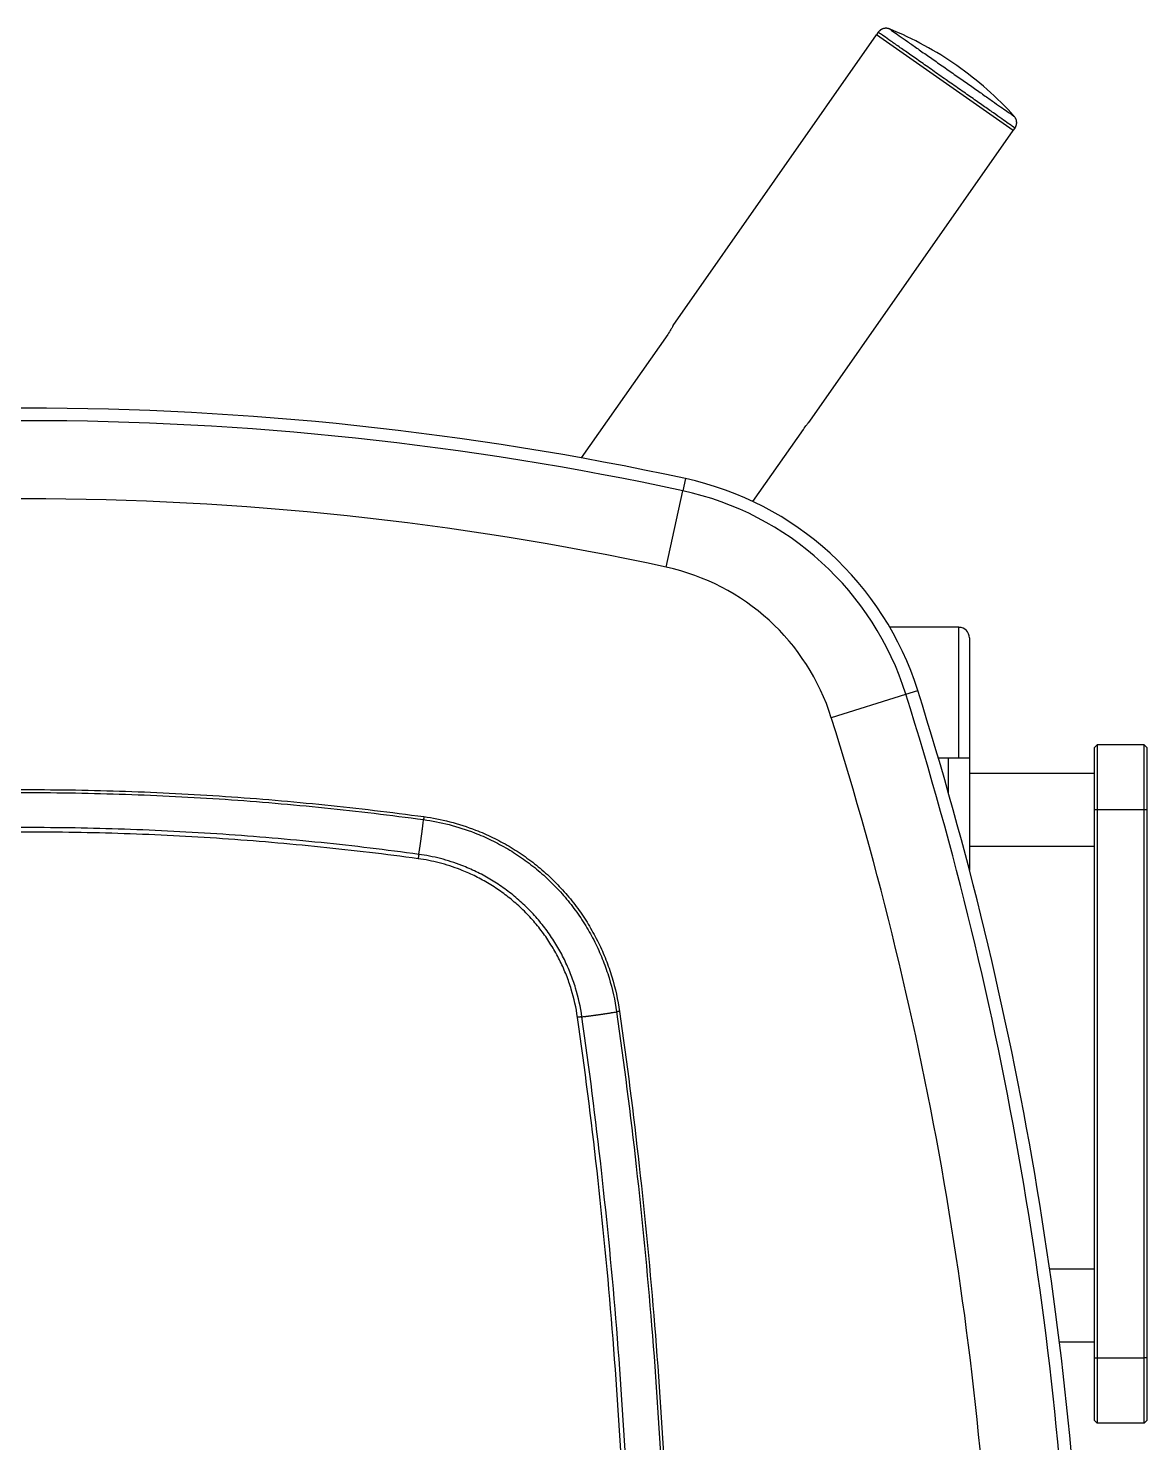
# Model space of a CAD drawing. Extents: x 3485972 to 3601240, y -625657 to -591207.
# Drawn here: x 3494721.3 to 3495007.8, y -607830.1 to -607468 of the extents above; entities that cross this region are included whole.
import ezdxf

# ---------------------------------------------------------------- set-up
doc = ezdxf.new("R2010")
doc.units = 0
doc.header["$LTSCALE"] = 6
doc.header["$MEASUREMENT"] = 0
doc.layers.add('medical equipment', color=171, linetype='CONTINUOUS', lineweight=25)

msp = doc.modelspace()

# ---------------------------------------------------------------- linework, layer by layer
at = {"layer": 'medical equipment'}
for p, q in [((3494886.53, -607544.05), (3494938.63, -607469.64)), ((3494939.08, -607469), (3494938.63, -607469.64)), ((3494973.65, -607494.16), (3494938.63, -607469.64)), ((3494941.95, -607468.15), (3494941.86, -607468.12)), ((3494921.55, -607568.57), (3494973.65, -607494.16)), ((3494973.65, -607494.16), (3494974.1, -607493.52)), ((3494974.1, -607493.52), (3494974.15, -607493.44)), ((3494885.14, -607546.34), (3494862.98, -607577.98)), ((3494906.95, -607589.12), (3494919.88, -607570.66)), ((3494889.65, -607583.26), (3494888.98, -607586.39)), ((3494884.76, -607605.95), (3494888.98, -607586.39)), ((3494959.75, -607621.34), (3494942.05, -607621.34)), ((3494959.75, -607654.74), (3494959.75, -607621.34)), ((3494962.43, -607624.02), (3494962.43, -607654.74)), ((3494927.05, -607644.47), (3494946.13, -607638.45)), ((3494946.13, -607638.45), (3494949.19, -607637.49)), ((3494995.15, -607651.4), (3494994.49, -607652.07)), ((3494994.49, -607668.1), (3494994.49, -607652.07)), ((3495007.18, -607651.4), (3494995.15, -607651.4)), ((3494995.15, -607651.4), (3494995.15, -607668.1)), ((3495007.18, -607668.1), (3495007.18, -607651.4)), ((3495007.84, -607652.07), (3495007.18, -607651.4)), ((3495007.84, -607652.07), (3495007.84, -607668.1)), ((3494954.31, -607654.74), (3494954.45, -607654.74)), ((3494954.45, -607654.74), (3494957.08, -607654.74)), ((3494957.08, -607654.74), (3494959.75, -607654.74)), ((3494957.08, -607663.86), (3494957.08, -607654.74)), ((3494959.75, -607654.74), (3494962.43, -607654.74)), ((3494962.43, -607654.74), (3494962.43, -607683.52)), ((3494994.49, -607658.75), (3494962.43, -607658.75)), ((3494994.49, -607808.36), (3494994.49, -607668.1)), ((3494995.15, -607668.1), (3494994.49, -607668.1)), ((3495007.18, -607668.1), (3494995.15, -607668.1)), ((3494995.15, -607668.1), (3494995.15, -607808.36)), ((3495007.18, -607808.36), (3495007.18, -607668.1)), ((3495007.84, -607668.1), (3495007.18, -607668.1)), ((3495007.84, -607668.1), (3495007.84, -607808.36)), ((3494822.58, -607670.58), (3494822.58, -607670.56)), ((3494821.37, -607679.47), (3494821.41, -607679.19)), ((3494994.49, -607677.45), (3494962.43, -607677.45)), ((3494821.19, -607680.59), (3494821.2, -607680.55)), ((3494872.04, -607719.8), (3494872.06, -607719.79)), ((3494862.03, -607721.2), (3494862.06, -607721.2)), ((3494863.16, -607721.06), (3494863.43, -607721.03)), ((3494994.49, -607785.65), (3494983, -607785.65)), ((3494994.49, -607804.35), (3494985.5, -607804.35)), ((3494994.49, -607824.39), (3494994.49, -607808.36)), ((3494994.49, -607808.36), (3494995.15, -607808.36)), ((3494995.15, -607808.36), (3495007.18, -607808.36)), ((3494995.15, -607808.36), (3494995.15, -607825.06)), ((3495007.18, -607825.06), (3495007.18, -607808.36)), ((3495007.84, -607808.36), (3495007.18, -607808.36)), ((3495007.84, -607808.36), (3495007.84, -607824.39)), ((3494995.15, -607825.06), (3494994.49, -607824.39)), ((3495007.84, -607824.39), (3495007.18, -607825.06)), ((3495007.18, -607825.06), (3494995.15, -607825.06))]:
    msp.add_line(p, q, dxfattribs=at)
for centre, radius, start, end in [((3494942.91, -607471.96), 4.83, 139.5936, 142.3383), ((3494940.71, -607469.99), 1.88, 136.2927, 141.7153), ((3494940.87, -607470.14), 2.1, 133.2406, 136.4569), ((3494942.96, -607472.74), 5.43, 129.4984, 130.4946), ((3494941.09, -607470.46), 2.49, 127.2336, 129.6452), ((3494940.87, -607470.1), 2.07, 125.2376, 128.3295), ((3494941.04, -607470.35), 2.37, 122.477, 125.1419), ((3494941.12, -607470.51), 2.55, 119.7281, 122.1898), ((3494941.05, -607470.39), 2.42, 117.0647, 119.6877), ((3494941.04, -607470.35), 2.37, 114.5394, 117.2327), ((3494941.05, -607470.39), 2.41, 111.8105, 114.466), ((3494941.06, -607470.4), 2.43, 109.1836, 111.8227), ((3494941.05, -607470.4), 2.42, 106.4688, 109.1211), ((3494941.06, -607470.39), 2.42, 103.8543, 106.5097), ((3494941.05, -607470.4), 2.42, 101.142, 103.7865), ((3494941.06, -607470.4), 2.43, 98.5387, 101.1752), ((3494941.05, -607470.41), 2.43, 95.8287, 98.4521), ((3494941.05, -607470.41), 2.43, 93.2521, 95.8655), ((3494941.05, -607470.41), 2.43, 90.5727, 93.166), ((3494941.05, -607470.41), 2.43, 88.019, 90.5966), ((3494941.05, -607470.42), 2.44, 85.378, 87.9263), ((3494941.05, -607470.42), 2.44, 82.8556, 85.3896), ((3494941.05, -607470.41), 2.43, 80.273, 82.7853), ((3494941.04, -607470.42), 2.44, 77.7939, 80.2709), ((3494941.03, -607470.47), 2.49, 75.2759, 77.6785), ((3494941.04, -607470.41), 2.43, 72.8619, 75.2921), ((3494941.08, -607470.29), 2.31, 70.346, 72.8697), ((3494909.4, -607548.65), 86.83, 55, 67.9843), ((3494909.4, -607548.65), 86.83, 42.0157, 55), ((3494970.18, -607493.6), 4.83, 36.6069, 39.3519), ((3494972.59, -607491.89), 1.88, 33.3076, 38.7307), ((3494972.41, -607492.02), 2.1, 30.257, 33.4735), ((3494969.41, -607493.47), 5.43, 26.5163, 27.5127), ((3494972.05, -607492.16), 2.49, 24.2471, 26.6588), ((3494972.44, -607492.03), 2.07, 22.2509, 25.3429), ((3494972.16, -607492.14), 2.37, 19.4901, 22.1551), ((3494971.99, -607492.18), 2.55, 16.7417, 19.2034), ((3494972.12, -607492.14), 2.42, 14.0881, 16.7112), ((3494972.16, -607492.14), 2.37, 11.5481, 14.2414), ((3494972.12, -607492.14), 2.41, 8.8244, 11.4799), ((3494972.21, -607492.19), 2.31, 327.3657, 329.8892), ((3494972.1, -607492.13), 2.43, 329.868, 332.298), ((3494972.05, -607492.1), 2.49, 332.2927, 334.6951), ((3494972.09, -607492.13), 2.44, 334.8116, 337.2884), ((3494972.1, -607492.13), 2.43, 337.2847, 339.7969), ((3494972.1, -607492.13), 2.44, 339.8781, 342.412), ((3494972.09, -607492.13), 2.44, 342.3944, 344.9426), ((3494972.1, -607492.14), 2.43, 345.0311, 347.6086), ((3494972.1, -607492.14), 2.43, 347.5856, 350.1788), ((3494972.11, -607492.15), 2.43, 6.1995, 8.8386), ((3494972.1, -607492.14), 2.43, 350.2603, 352.8736), ((3494972.1, -607492.14), 2.43, 352.849, 355.4723), ((3494972.11, -607492.14), 2.42, 3.4795, 6.1318), ((3494972.12, -607492.15), 2.42, 0.8741, 3.5295), ((3494972.11, -607492.14), 2.42, 358.1576, 0.8021), ((3494972.11, -607492.14), 2.43, 355.5457, 358.1821), ((3494720.64, -608366.74), 801.5, 77.82662, 102.17338), ((3494720.64, -608366.74), 798.3, 77.82662, 102.17338), ((3494872.75, -607661.61), 80.15, 17.5154, 77.8266), ((3494720.64, -608366.74), 778.29, 77.82662, 102.17338), ((3494872.75, -607661.61), 76.95, 17.5154, 77.8266), ((3494872.75, -607661.61), 56.93, 17.5154, 77.8266), ((3494959.75, -607624.02), 2.67, 0, 90), ((3494057.45, -607918.91), 931.88, 2.11034, 17.51538), ((3494057.45, -607918.91), 935.09, 1.90213, 17.51538), ((3494057.45, -607918.91), 911.87, 2.11034, 17.51538), ((3494660.6, -607652.58), 162.98, 352.8495, 352.9586), ((3494628.53, -607648.48), 195.3, 352.9173, 353.0023), ((3494360.12, -607615.51), 465.73, 352.9988, 353.0309), ((3494667.16, -607653.33), 156.38, 353.1378, 353.257), ((3494690.44, -607656.09), 132.93, 353.2584, 353.4688), ((3494490.06, -607632.65), 334.68, 353.3843, 353.4925), ((3494913.98, -607680.8), 91.97, 173.5905, 173.6059), ((3494915.69, -607681), 93.68, 173.5399, 173.5551), ((3494915.24, -607680.94), 93.23, 173.5567, 173.572), ((3494914.65, -607680.93), 92.65, 173.5428, 173.5581), ((3494917.72, -607681.24), 95.73, 173.4736, 173.4886), ((3494917.28, -607681.18), 95.29, 173.4935, 173.5086), ((3494916.7, -607681.12), 94.7, 173.5066, 173.5217), ((3494916.19, -607681.11), 94.2, 173.4927, 173.5078), ((3494919.2, -607681.42), 97.23, 173.4211, 173.4359), ((3494918.71, -607681.36), 96.74, 173.4408, 173.4557), ((3494918.24, -607681.3), 96.25, 173.4572, 173.4721), ((3494921.22, -607681.62), 99.25, 173.3831, 173.3978), ((3494920.51, -607681.58), 98.54, 173.3726, 173.3874), ((3494920.19, -607681.54), 98.22, 173.3887, 173.4035), ((3494919.8, -607681.49), 97.82, 173.4083, 173.4231), ((3494920.62, -607681.59), 98.66, 173.3159, 173.3308), ((3494922.02, -607681.71), 100.06, 173.3546, 173.3693), ((3494922.26, -607681.8), 100.31, 173.3338, 173.3484), ((3494908.75, -607680.17), 86.7, 173.2662, 173.2838), ((3494922.42, -607681.8), 100.46, 173.2707, 173.2855), ((3494930.61, -607682.73), 108.71, 173.3045, 173.3179), ((3494923.54, -607681.94), 101.6, 173.2987, 173.3131), ((3494911.32, -607680.47), 89.29, 173.2209, 173.2396), ((3495106.26, -607703.54), 285.59, 173.2464, 173.2509), ((3494929.61, -607682.61), 107.7, 173.2638, 173.2771), ((3495038.33, -607695.63), 217.2, 173.1762, 173.1918), ((3494902.64, -607679.45), 80.55, 173.1777, 173.2097), ((3494624.39, -607648.03), 199.48, 351.7765, 351.8655), ((3494622.11, -607647.69), 201.78, 351.8605, 351.9489), ((3494620.48, -607647.48), 203.42, 351.9545, 352.0424), ((3494619.41, -607647.31), 204.5, 352.0373, 352.125), ((3494619.17, -607647.3), 204.74, 352.1296, 352.2173), ((3494618.63, -607647.21), 205.28, 352.2149, 352.3023), ((3494618, -607647.14), 205.92, 352.3059, 352.3929), ((3494620.4, -607647.46), 203.5, 352.3924, 352.4802), ((3494625.27, -607648.11), 198.59, 352.4811, 352.5709), ((3494622.73, -607647.76), 201.15, 352.5673, 352.6551), ((3494613.16, -607646.54), 210.8, 352.6578, 352.7406), ((3494631.66, -607648.93), 192.15, 352.7522, 352.8436), ((3494928.1, -607696.67), 108.11, 171.0825, 171.1025), ((3494929.59, -607696.91), 109.63, 171.0951, 171.1149), ((3494927.34, -607696.53), 107.34, 171.0533, 171.0734), ((3494925.42, -607696.24), 105.4, 171.0666, 171.0871), ((3494923.85, -607695.98), 103.81, 171.0075, 171.0283), ((3494933.38, -607697.51), 113.45, 171.0148, 171.0336), ((3494908.73, -607693.6), 88.5, 170.9798, 171.0047), ((3495099.37, -607723.91), 281.53, 170.9556, 170.9622), ((3494928.54, -607696.71), 108.55, 170.9781, 170.9972), ((3494898.41, -607691.93), 78.05, 170.8721, 170.9188), ((3494908.64, -607693.59), 88.41, 170.9028, 170.9297), ((3495025.14, -607712.26), 206.39, 170.8575, 170.8806), ((3494665.84, -607654.37), 157.54, 350.9341, 351.0359), ((3494656.94, -607652.97), 166.55, 351.036, 351.1339), ((3494649.9, -607651.86), 173.67, 351.1298, 351.2252), ((3494646.31, -607651.31), 177.31, 351.227, 351.3216), ((3494641.92, -607650.63), 181.75, 351.3184, 351.4118), ((3494637.5, -607649.96), 186.22, 351.4127, 351.505), ((3494633.27, -607649.32), 190.5, 351.5024, 351.5935), ((3494630.03, -607648.85), 193.77, 351.5952, 351.6856), ((3494626.86, -607648.38), 196.98, 351.6845, 351.774), ((3494937.6, -607698.15), 117.72, 171.3649, 171.3839), ((3494938.25, -607698.17), 118.37, 171.4211, 171.4401), ((3494936.51, -607697.97), 116.62, 171.3354, 171.3545), ((3494936.99, -607698.02), 117.1, 171.3666, 171.3857), ((3494935.91, -607697.83), 116, 171.337, 171.3562), ((3494934.71, -607697.68), 114.79, 171.2817, 171.3011), ((3494935.32, -607697.78), 115.41, 171.2997, 171.3189), ((3494933.49, -607697.49), 113.57, 171.2456, 171.2651), ((3494934.12, -607697.59), 114.2, 171.2637, 171.2831), ((3494932.88, -607697.4), 112.95, 171.2274, 171.247), ((3494931.65, -607697.21), 111.7, 171.1848, 171.2044), ((3494932.23, -607697.3), 112.29, 171.2062, 171.2258), ((3494930.09, -607696.97), 110.12, 171.1447, 171.1646), ((3494930.93, -607697.1), 110.97, 171.1663, 171.1861), ((3494929.63, -607696.87), 109.65, 171.1399, 171.1597), ((3494817.51, -607389.49), 334.78, 279.2662, 279.3744), ((3494887.07, -607809.61), 91.06, 99.4699, 99.4854), ((3494887.22, -607810.36), 91.83, 99.4699, 99.4853), ((3494887.26, -607810.89), 92.35, 99.4242, 99.4395), ((3494887.37, -607811.32), 92.8, 99.4344, 99.4497), ((3494887.44, -607811.87), 93.35, 99.4092, 99.4245), ((3494887.52, -607812.36), 93.85, 99.3892, 99.4044), ((3494887.65, -607812.88), 94.38, 99.3994, 99.4146), ((3494887.67, -607813.36), 94.86, 99.3493, 99.3644), ((3494887.79, -607813.86), 95.38, 99.3596, 99.3747), ((3494887.86, -607814.33), 95.85, 99.3398, 99.3549), ((3494887.94, -607814.86), 96.38, 99.3201, 99.3351), ((3494888.02, -607815.34), 96.87, 99.3054, 99.3204), ((3494888.08, -607815.82), 97.36, 99.281, 99.2959), ((3494888.13, -607816.13), 97.67, 99.2615, 99.2764), ((3494888.29, -607816.83), 98.38, 99.2767, 99.2915), ((3494888.41, -607817.8), 99.36, 99.2374, 99.2521), ((3494888.39, -607817.61), 99.17, 99.2332, 99.248), ((3494888.15, -607816.23), 97.77, 99.2043, 99.2193), ((3494888.68, -607819.15), 100.74, 99.2237, 99.2383), ((3494889.73, -607826.05), 107.71, 99.1738, 99.1873), ((3494888.49, -607818.04), 99.61, 99.1878, 99.2027), ((3494886.25, -607804.54), 85.92, 99.1315, 99.1492), ((3494889.64, -607825.09), 106.76, 99.1683, 99.1817), ((3494917.63, -607999.15), 283.05, 99.1428, 99.1474), ((3494886.68, -607807.05), 88.47, 99.0985, 99.1174), ((3494885.32, -607798.54), 79.86, 99.0741, 99.1064), ((3494906.75, -607932.3), 215.32, 99.0747, 99.0904), ((3494877.22, -607839.52), 119.3, 97.2804, 97.2993), ((3494877.17, -607838.89), 118.66, 97.2734, 97.2923), ((3494877.03, -607838.34), 118.1, 97.225, 97.2439), ((3494877.03, -607837.77), 117.53, 97.2398, 97.2588), ((3494876.9, -607837.19), 116.94, 97.1936, 97.2127), ((3494876.86, -607836.59), 116.33, 97.1889, 97.208), ((3494876.77, -607836), 115.74, 97.162, 97.1812), ((3494876.72, -607835.39), 115.14, 97.1572, 97.1764), ((3494876.59, -607834.75), 114.48, 97.1129, 97.1322), ((3494876.54, -607834.12), 113.85, 97.1079, 97.1273), ((3494876.45, -607833.45), 113.17, 97.0856, 97.1051), ((3494876.41, -607832.89), 112.61, 97.0806, 97.1001), ((3494876.27, -607832.15), 111.86, 97.0358, 97.0553), ((3494876.19, -607831.29), 111, 97.033, 97.0527), ((3494876.13, -607830.86), 110.56, 97.0103, 97.03), ((3494876.13, -607830.81), 110.52, 96.99, 97.0097), ((3494875.92, -607829.25), 108.94, 96.9621, 96.982), ((3494875.61, -607826.61), 106.28, 96.9491, 96.9695), ((3494875.85, -607828.51), 108.19, 96.9331, 96.953), ((3494876.59, -607834.65), 114.38, 96.9118, 96.9304), ((3494875.41, -607824.98), 104.64, 96.8832, 96.9039), ((3494873.57, -607809.68), 89.23, 96.866, 96.8907), ((3494875.97, -607829.69), 109.39, 96.8418, 96.8606), ((3494896.84, -608002.88), 283.83, 96.8535, 96.8601), ((3494873.57, -607809.57), 89.12, 96.8009, 96.8276), ((3494872.32, -607799.21), 78.68, 96.7499, 96.7962), ((3494887.58, -607927.66), 208.04, 96.7414, 96.7643), ((3494844.73, -607564.55), 157.59, 276.8157, 276.9174), ((3494843.64, -607555.61), 166.6, 276.9193, 277.0172), ((3494842.79, -607548.53), 173.73, 277.009, 277.1043), ((3494842.33, -607544.93), 177.36, 277.1088, 277.2034), ((3494841.78, -607540.53), 181.8, 277.2019, 277.2953), ((3494841.21, -607536.08), 186.28, 277.2941, 277.3863), ((3494840.67, -607531.84), 190.56, 277.3835, 277.4746), ((3494840.23, -607528.6), 193.83, 277.48, 277.5703), ((3494839.83, -607525.41), 197.04, 277.5632, 277.6527), ((3494839.48, -607522.94), 199.54, 277.6579, 277.7469), ((3494839.18, -607520.65), 201.84, 277.743, 277.8314), ((3494838.94, -607519.03), 203.48, 277.8363, 277.9242), ((3494838.81, -607517.95), 204.56, 277.9193, 278.007), ((3494838.76, -607517.71), 204.81, 278.0117, 278.0994), ((3494838.7, -607517.18), 205.34, 278.095, 278.1824), ((3494838.59, -607516.55), 205.99, 278.1877, 278.2747), ((3494838.94, -607518.94), 203.57, 278.2724, 278.3603), ((3494839.65, -607523.82), 198.64, 278.3632, 278.4529), ((3494839.28, -607521.27), 201.21, 278.4498, 278.5376), ((3494837.85, -607511.72), 210.87, 278.5375, 278.6202), ((3494840.61, -607530.18), 192.2, 278.6333, 278.7247), ((3494845.02, -607559.02), 163.03, 278.7301, 278.8391), ((3494840.18, -607527.05), 195.36, 278.8002, 278.8852), ((3494798.45, -607259.76), 465.89, 278.8781, 278.9102), ((3494846.08, -607565.54), 156.42, 279.0233, 279.1425), ((3494849.81, -607588.69), 132.97, 279.1381, 279.3485)]:
    msp.add_arc(centre, radius, start, end, dxfattribs=at)
for points, knots in [([(3494974.1, -607493.52), (3494974.1, -607493.52), (3494974.04, -607493.48), (3494973.59, -607493.17), (3494972.46, -607492.38), (3494970.79, -607491.21), (3494968.62, -607489.69), (3494965.99, -607487.85), (3494963, -607485.75), (3494959.77, -607483.49), (3494956.39, -607481.13), (3494952.99, -607478.74), (3494949.69, -607476.44), (3494946.66, -607474.31), (3494943.95, -607472.41), (3494941.7, -607470.84), (3494940.12, -607469.73), (3494939.26, -607469.13), (3494939.08, -607469), (3494939.08, -607469)], [11.215176, 11.215176, 11.215176, 11.215176, 11.674504, 12.757694, 13.840884, 14.924073, 16.007263, 17.126728, 18.246193, 19.365657, 20.485122, 21.637017, 22.788913, 23.940808, 25.092703, 26.326213, 27.559722, 28.656569, 29.64509, 29.64509, 29.64509, 29.64509]), ([(3494941.95, -607468.15), (3494941.95, -607468.15), (3494942.11, -607468.27), (3494942.9, -607468.82), (3494944.34, -607469.83), (3494946.4, -607471.27), (3494948.87, -607473), (3494951.64, -607474.94), (3494954.65, -607477.04), (3494957.75, -607479.22), (3494960.83, -607481.38), (3494963.78, -607483.44), (3494966.52, -607485.35), (3494968.91, -607487.03), (3494970.9, -607488.42), (3494972.42, -607489.49), (3494973.45, -607490.21), (3494973.86, -607490.5), (3494973.91, -607490.53), (3494973.91, -607490.53)], [11.211812, 11.211812, 11.211812, 11.211812, 12.200334, 13.297181, 14.53069, 15.764199, 16.916094, 18.06799, 19.219885, 20.371781, 21.491245, 22.61071, 23.730175, 24.84964, 25.932829, 27.016019, 28.099209, 29.182398, 29.641727, 29.641727, 29.641727, 29.641727]), ([(3494886.53, -607544.05), (3494886.53, -607544.05), (3494886.42, -607544.29), (3494885.9, -607545.17), (3494885.44, -607545.9), (3494885.14, -607546.34)], [0, 0, 0, 0, 0.001153921, 0.001978563, 0.003132493, 0.003132493, 0.003132493, 0.003132493]), ([(3494919.88, -607570.66), (3494920.19, -607570.22), (3494920.71, -607569.55), (3494921.36, -607568.76), (3494921.55, -607568.57), (3494921.55, -607568.57)], [0, 0, 0, 0, 0.001153919, 0.001978561, 0.003132493, 0.003132493, 0.003132493, 0.003132493]), ([(3494618.61, -607669.82), (3494627.05, -607668.67), (3494635.5, -607667.66), (3494652.45, -607665.93), (3494660.94, -607665.2), (3494677.97, -607664.04), (3494686.49, -607663.61), (3494703.56, -607663.03), (3494712.1, -607662.88), (3494729.18, -607662.88), (3494737.72, -607663.03), (3494754.79, -607663.61), (3494763.31, -607664.04), (3494780.34, -607665.2), (3494788.83, -607665.93), (3494805.78, -607667.66), (3494814.23, -607668.67), (3494822.67, -607669.82)], [0, 0, 0, 0, 0.124748, 0.124748, 0.249711, 0.249711, 0.374819, 0.374819, 0.5, 0.5, 0.625181, 0.625181, 0.750289, 0.750289, 0.875252, 0.875252, 1, 1, 1, 1]), ([(3494618.73, -607670.58), (3494627.16, -607669.42), (3494635.6, -607668.42), (3494652.53, -607666.68), (3494661.02, -607665.96), (3494678.03, -607664.8), (3494686.54, -607664.37), (3494703.59, -607663.79), (3494712.12, -607663.64), (3494729.19, -607663.64), (3494737.72, -607663.79), (3494754.77, -607664.37), (3494763.29, -607664.8), (3494780.29, -607665.96), (3494788.78, -607666.69), (3494805.71, -607668.42), (3494814.16, -607669.43), (3494822.58, -607670.58)], [0, 0, 0, 0, 0.124748, 0.124748, 0.249711, 0.249711, 0.374819, 0.374819, 0.5, 0.5, 0.625181, 0.625181, 0.750289, 0.750289, 0.875252, 0.875252, 1, 1, 1, 1]), ([(3494821.37, -607679.47), (3494813.04, -607678.33), (3494804.7, -607677.33), (3494787.97, -607675.62), (3494779.58, -607674.9), (3494762.78, -607673.76), (3494754.37, -607673.33), (3494737.52, -607672.76), (3494729.09, -607672.61), (3494712.23, -607672.61), (3494703.8, -607672.75), (3494686.95, -607673.33), (3494678.53, -607673.76), (3494661.73, -607674.9), (3494653.34, -607675.62), (3494636.61, -607677.33), (3494628.27, -607678.32), (3494619.95, -607679.46)], [0, 0, 0, 0, 0.124748, 0.124748, 0.249711, 0.249711, 0.374819, 0.374819, 0.5, 0.5, 0.625181, 0.625181, 0.750289, 0.750289, 0.875252, 0.875252, 1, 1, 1, 1]), ([(3494822.58, -607670.58), (3494824.78, -607670.88), (3494826.96, -607671.31), (3494831.33, -607672.43), (3494833.52, -607673.13), (3494837.11, -607674.53), (3494838.54, -607675.15), (3494841.37, -607676.52), (3494842.77, -607677.27), (3494845.51, -607678.88), (3494846.85, -607679.75), (3494849.47, -607681.61), (3494850.75, -607682.59), (3494853.22, -607684.67), (3494854.41, -607685.76), (3494856.7, -607688.04), (3494857.8, -607689.23), (3494859.89, -607691.69), (3494860.88, -607692.96), (3494862.75, -607695.57), (3494863.62, -607696.91), (3494865.25, -607699.64), (3494866.01, -607701.03), (3494867.39, -607703.86), (3494868.02, -607705.29), (3494869.15, -607708.17), (3494869.66, -607709.62), (3494870.97, -607713.94), (3494871.62, -607716.85), (3494872.04, -607719.8)], [0, 0, 0, 0, 0.088936, 0.088936, 0.180746, 0.180746, 0.243289, 0.243289, 0.306691, 0.306691, 0.370754, 0.370754, 0.435264, 0.435264, 0.5, 0.5, 0.564736, 0.564736, 0.629246, 0.629246, 0.693309, 0.693309, 0.756711, 0.756711, 0.819254, 0.819254, 0.880756, 0.880756, 1, 1, 1, 1]), ([(3494822.67, -607669.82), (3494824.9, -607670.13), (3494827.11, -607670.56), (3494831.54, -607671.7), (3494833.75, -607672.41), (3494837.39, -607673.82), (3494838.84, -607674.45), (3494841.71, -607675.84), (3494843.12, -607676.59), (3494845.9, -607678.23), (3494847.26, -607679.11), (3494849.92, -607680.99), (3494851.21, -607681.99), (3494853.71, -607684.09), (3494854.92, -607685.2), (3494857.24, -607687.51), (3494858.36, -607688.71), (3494860.47, -607691.2), (3494861.48, -607692.49), (3494863.37, -607695.13), (3494864.26, -607696.49), (3494865.91, -607699.26), (3494866.67, -607700.67), (3494868.08, -607703.53), (3494868.72, -607704.97), (3494869.87, -607707.89), (3494870.38, -607709.36), (3494871.71, -607713.74), (3494872.36, -607716.69), (3494872.79, -607719.68)], [0, 0, 0, 0, 0.088936, 0.088936, 0.180746, 0.180746, 0.243289, 0.243289, 0.306691, 0.306691, 0.370754, 0.370754, 0.435264, 0.435264, 0.5, 0.5, 0.564736, 0.564736, 0.629246, 0.629246, 0.693309, 0.693309, 0.756711, 0.756711, 0.819254, 0.819254, 0.880756, 0.880756, 1, 1, 1, 1]), ([(3494821.19, -607680.59), (3494812.88, -607679.46), (3494804.55, -607678.46), (3494787.84, -607676.75), (3494779.47, -607676.04), (3494762.69, -607674.9), (3494754.29, -607674.47), (3494737.47, -607673.9), (3494729.05, -607673.75), (3494712.22, -607673.75), (3494703.8, -607673.9), (3494686.98, -607674.47), (3494678.58, -607674.9), (3494661.8, -607676.04), (3494653.43, -607676.75), (3494636.72, -607678.46), (3494628.39, -607679.46), (3494620.08, -607680.59)], [0, 0, 0, 0, 0.124748, 0.124748, 0.249711, 0.249711, 0.374819, 0.374819, 0.5, 0.5, 0.625181, 0.625181, 0.750289, 0.750289, 0.875252, 0.875252, 1, 1, 1, 1]), ([(3494863.16, -607721.06), (3494862.8, -607718.57), (3494862.26, -607716.11), (3494861.15, -607712.46), (3494860.72, -607711.23), (3494859.76, -607708.8), (3494859.23, -607707.59), (3494858.06, -607705.2), (3494857.43, -607704.03), (3494856.05, -607701.72), (3494855.31, -607700.59), (3494853.73, -607698.38), (3494852.89, -607697.31), (3494851.13, -607695.23), (3494850.2, -607694.22), (3494848.26, -607692.3), (3494847.26, -607691.37), (3494845.17, -607689.62), (3494844.09, -607688.79), (3494841.88, -607687.22), (3494840.74, -607686.49), (3494838.43, -607685.12), (3494837.25, -607684.49), (3494834.86, -607683.33), (3494833.65, -607682.8), (3494830.61, -607681.62), (3494828.76, -607681.03), (3494825.07, -607680.08), (3494823.23, -607679.72), (3494821.37, -607679.47)], [0, 0, 0, 0, 0.119244, 0.119244, 0.180746, 0.180746, 0.243289, 0.243289, 0.306691, 0.306691, 0.370754, 0.370754, 0.435264, 0.435264, 0.5, 0.5, 0.564736, 0.564736, 0.629246, 0.629246, 0.693309, 0.693309, 0.756711, 0.756711, 0.819254, 0.819254, 0.911064, 0.911064, 1, 1, 1, 1]), ([(3494862.03, -607721.2), (3494861.68, -607718.77), (3494861.15, -607716.36), (3494860.06, -607712.8), (3494859.64, -607711.6), (3494858.71, -607709.23), (3494858.19, -607708.05), (3494857.04, -607705.72), (3494856.42, -607704.57), (3494855.07, -607702.31), (3494854.35, -607701.21), (3494852.81, -607699.05), (3494851.99, -607698), (3494850.27, -607695.97), (3494849.36, -607694.99), (3494847.47, -607693.11), (3494846.48, -607692.21), (3494844.44, -607690.5), (3494843.39, -607689.69), (3494841.23, -607688.16), (3494840.12, -607687.44), (3494837.86, -607686.11), (3494836.7, -607685.49), (3494834.37, -607684.36), (3494833.19, -607683.85), (3494830.22, -607682.7), (3494828.42, -607682.12), (3494824.81, -607681.19), (3494823.01, -607680.84), (3494821.19, -607680.59)], [0, 0, 0, 0, 0.119244, 0.119244, 0.180746, 0.180746, 0.243289, 0.243289, 0.306691, 0.306691, 0.370754, 0.370754, 0.435264, 0.435264, 0.5, 0.5, 0.564736, 0.564736, 0.629246, 0.629246, 0.693309, 0.693309, 0.756711, 0.756711, 0.819254, 0.819254, 0.911064, 0.911064, 1, 1, 1, 1]), ([(3494872.04, -607719.8), (3494873.91, -607732.96), (3494875.59, -607746.15), (3494878.58, -607772.93), (3494879.9, -607786.52), (3494882.14, -607814.1), (3494883.05, -607828.1), (3494884.46, -607856.49), (3494884.94, -607870.88), (3494885.19, -607885.28)], [0, 0, 0, 0, 0.240077, 0.240077, 0.48667, 0.48667, 0.73993, 0.73993, 1, 1, 1, 1]), ([(3494872.79, -607719.68), (3494874.66, -607732.84), (3494876.34, -607746.04), (3494879.34, -607772.83), (3494880.65, -607786.43), (3494882.89, -607814.03), (3494883.81, -607828.03), (3494885.22, -607856.44), (3494885.7, -607870.84), (3494885.95, -607885.25)], [0, 0, 0, 0, 0.240077, 0.240077, 0.48667, 0.48667, 0.73993, 0.73993, 1, 1, 1, 1]), ([(3494875.08, -607885.33), (3494874.83, -607871.08), (3494874.36, -607856.83), (3494872.96, -607828.68), (3494872.05, -607814.79), (3494869.83, -607787.42), (3494868.53, -607773.93), (3494865.55, -607747.35), (3494863.88, -607734.26), (3494862.03, -607721.2)], [0.0005783, 0.0005783, 0.0005783, 0.0005783, 0.2600699, 0.2600699, 0.5133296, 0.5133296, 0.7599233, 0.7599233, 1, 1, 1, 1]), ([(3494876.22, -607885.43), (3494875.98, -607871.13), (3494875.5, -607856.83), (3494874.1, -607828.63), (3494873.19, -607814.74), (3494870.97, -607787.33), (3494869.66, -607773.83), (3494866.68, -607747.23), (3494865.02, -607734.13), (3494863.16, -607721.06)], [0, 0, 0, 0, 0.26007, 0.26007, 0.51333, 0.51333, 0.759923, 0.759923, 1, 1, 1, 1])]:
    msp.add_open_spline(points, degree=3, knots=knots, dxfattribs=at)

doc.saveas('drawing.dxf')
